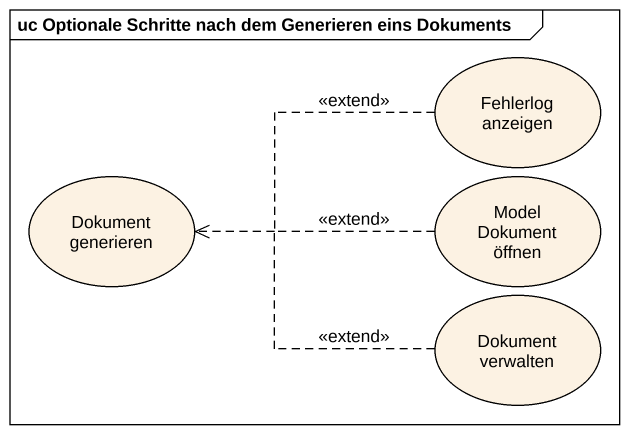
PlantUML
@startuml
mainframe uc Optionale Schritte nach dem Generieren eins Dokuments
usecase "Fehlerlog anzeigen" as Fehlerlog_anzeigen
usecase "Dokument generieren" as Dokument_generieren
usecase "Model Dokument öffnen" as Model_Dokument_öffnen
usecase "Dokument verwalten" as Dokument_verwalten
Fehlerlog_anzeigen .left.> Dokument_generieren : <<extend>>
Model_Dokument_öffnen .left.> Dokument_generieren : <<extend>>
Dokument_verwalten .left.> Dokument_generieren : <<extend>>
@enduml
